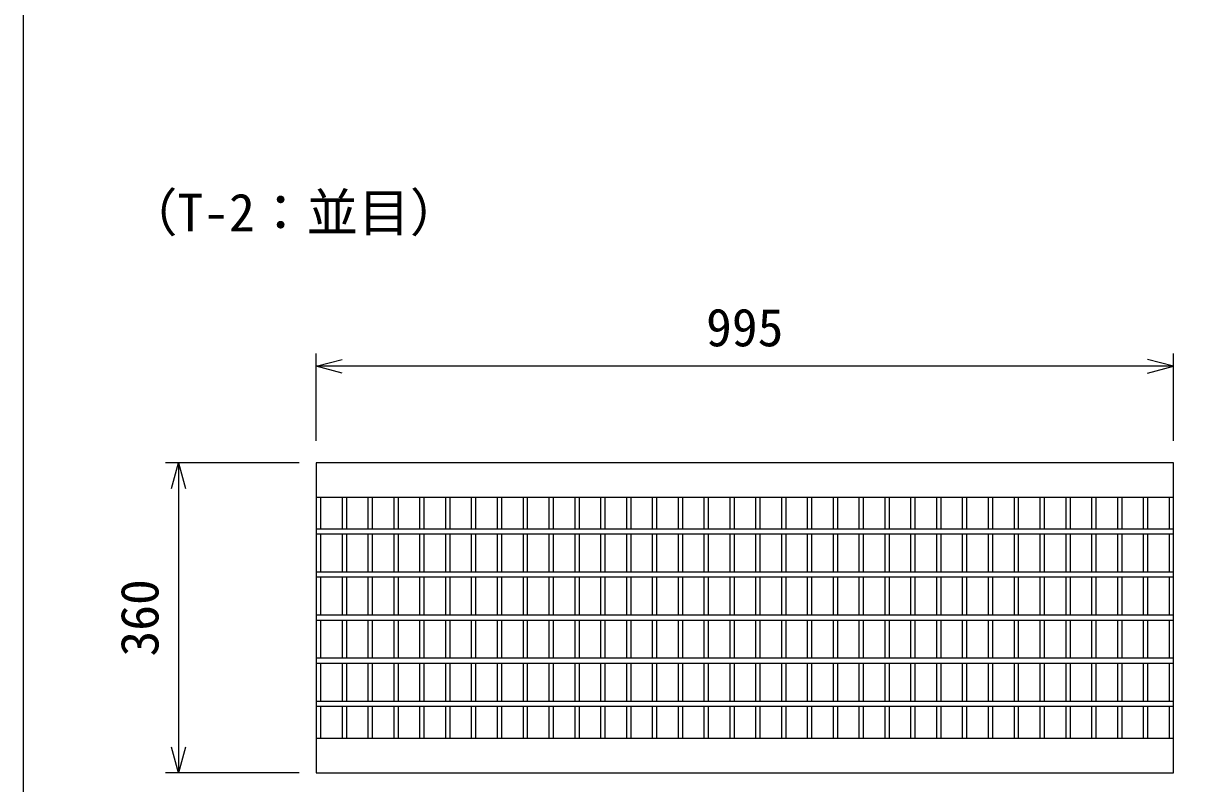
# Model space of a CAD drawing. Units: millimetres, scale not verified. Extents: x -25200 to 25200, y -8910 to 8910.
# Drawn here: x -17717 to -16367, y -5298 to -4415 of the extents above; entities that cross this region are included whole.
import ezdxf
from ezdxf.enums import TextEntityAlignment as Align

# ---------------------------------------------------------------- set-up
doc = ezdxf.new("R2010")
doc.units = ezdxf.units.MM
doc.header["$LTSCALE"] = 30
for name, color, linetype, lineweight in [('0-0_DIM', 7, 'Continuous', 25), ('0-2_HATCH', 6, 'Continuous', 25), ('0-6_TXT', 7, 'Continuous', 25)]:
    doc.layers.add(name, color=color, linetype=linetype, lineweight=lineweight)
doc.styles.add('ＭＳ ゴシック', font='')
doc.styles.get('ＭＳ ゴシック').set_extended_font_data('MS Gothic')

msp = doc.modelspace()

# ---------------------------------------------------------------- linework, layer by layer
at = {"layer": '0-0_DIM'}
for p, q in [((-17376.52, -4899.7), (-17376.52, -4798.11)), ((-16381.52, -4899.7), (-16381.52, -4798.11)), ((-16381.52, -4813.11), (-17376.52, -4813.11)), ((-17396.52, -4924.92), (-17551.52, -4924.92)), ((-17536.52, -4924.92), (-17536.52, -5284.92)), ((-17396.52, -5284.92), (-17551.52, -5284.92))]:
    msp.add_line(p, q, dxfattribs=at)
for points in [[(-17346.52, -4821.15), (-17376.52, -4813.11), (-17346.52, -4805.07)], [(-16411.52, -4821.15), (-16381.52, -4813.11), (-16411.52, -4805.07)], [(-17544.56, -4954.92), (-17536.52, -4924.92), (-17528.48, -4954.92)], [(-17528.48, -5254.92), (-17536.52, -5284.92), (-17544.56, -5254.92)]]:
    msp.add_lwpolyline(points, dxfattribs=at)
at = {"layer": '0-2_HATCH'}
for p, q in [((-17376.52, -4964.92), (-16381.52, -4964.92)), ((-17371.52, -4964.92), (-17371.52, -5001.92)), ((-17346.52, -4964.92), (-17346.52, -5001.92)), ((-17341.52, -4964.92), (-17341.52, -5001.92)), ((-17316.52, -4964.92), (-17316.52, -5001.92)), ((-17311.52, -4964.92), (-17311.52, -5001.92)), ((-17286.52, -4964.92), (-17286.52, -5001.92)), ((-17281.52, -4964.92), (-17281.52, -5001.92)), ((-17256.52, -4964.92), (-17256.52, -5001.92)), ((-17251.52, -4964.92), (-17251.52, -5001.92)), ((-17226.52, -4964.92), (-17226.52, -5001.92)), ((-17221.52, -4964.92), (-17221.52, -5001.92)), ((-17196.52, -4964.92), (-17196.52, -5001.92)), ((-17191.52, -4964.92), (-17191.52, -5001.92)), ((-17166.52, -4964.92), (-17166.52, -5001.92)), ((-17161.52, -4964.92), (-17161.52, -5001.92)), ((-17136.52, -4964.92), (-17136.52, -5001.92)), ((-17131.52, -4964.92), (-17131.52, -5001.92)), ((-17106.52, -4964.92), (-17106.52, -5001.92)), ((-17101.52, -4964.92), (-17101.52, -5001.92)), ((-17076.52, -4964.92), (-17076.52, -5001.92)), ((-17071.52, -4964.92), (-17071.52, -5001.92)), ((-17046.52, -4964.92), (-17046.52, -5001.92)), ((-17041.52, -4964.92), (-17041.52, -5001.92)), ((-17016.52, -4964.92), (-17016.52, -5001.92)), ((-17011.52, -4964.92), (-17011.52, -5001.92)), ((-16986.52, -4964.92), (-16986.52, -5001.92)), ((-16981.52, -4964.92), (-16981.52, -5001.92)), ((-16956.52, -4964.92), (-16956.52, -5001.92)), ((-16951.52, -4964.92), (-16951.52, -5001.92)), ((-16926.52, -4964.92), (-16926.52, -5001.92)), ((-16921.52, -4964.92), (-16921.52, -5001.92)), ((-16896.52, -4964.92), (-16896.52, -5001.92)), ((-16891.52, -4964.92), (-16891.52, -5001.92)), ((-16866.52, -4964.92), (-16866.52, -5001.92)), ((-16861.52, -4964.92), (-16861.52, -5001.92)), ((-16836.52, -4964.92), (-16836.52, -5001.92)), ((-16831.52, -4964.92), (-16831.52, -5001.92)), ((-16806.52, -4964.92), (-16806.52, -5001.92)), ((-16801.52, -4964.92), (-16801.52, -5001.92)), ((-16776.52, -4964.92), (-16776.52, -5001.92)), ((-16771.52, -4964.92), (-16771.52, -5001.92)), ((-16746.52, -4964.92), (-16746.52, -5001.92)), ((-16741.52, -4964.92), (-16741.52, -5001.92)), ((-16716.52, -4964.92), (-16716.52, -5001.92)), ((-16711.52, -4964.92), (-16711.52, -5001.92)), ((-16686.52, -4964.92), (-16686.52, -5001.92)), ((-16681.52, -4964.92), (-16681.52, -5001.92)), ((-16656.52, -4964.92), (-16656.52, -5001.92)), ((-16651.52, -4964.92), (-16651.52, -5001.92)), ((-16626.52, -4964.92), (-16626.52, -5001.92)), ((-16621.52, -4964.92), (-16621.52, -5001.92)), ((-16596.52, -4964.92), (-16596.52, -5001.92)), ((-16591.52, -4964.92), (-16591.52, -5001.92)), ((-16566.52, -4964.92), (-16566.52, -5001.92)), ((-16561.52, -4964.92), (-16561.52, -5001.92)), ((-16536.52, -4964.92), (-16536.52, -5001.92)), ((-16531.52, -4964.92), (-16531.52, -5001.92)), ((-16506.52, -4964.92), (-16506.52, -5001.92)), ((-16501.52, -4964.92), (-16501.52, -5001.92)), ((-16476.52, -4964.92), (-16476.52, -5001.92)), ((-16471.52, -4964.92), (-16471.52, -5001.92)), ((-16446.52, -4964.92), (-16446.52, -5001.92)), ((-16441.52, -4964.92), (-16441.52, -5001.92)), ((-16416.52, -4964.92), (-16416.52, -5001.92)), ((-16411.52, -4964.92), (-16411.52, -5001.92)), ((-16386.52, -4964.92), (-16386.52, -5001.92)), ((-16381.52, -5001.92), (-17376.52, -5001.92)), ((-16381.52, -5007.92), (-17376.52, -5007.92)), ((-17371.52, -5007.92), (-17371.52, -5051.92)), ((-17346.52, -5007.92), (-17346.52, -5051.92)), ((-17341.52, -5007.92), (-17341.52, -5051.92)), ((-17316.52, -5007.92), (-17316.52, -5051.92)), ((-17311.52, -5007.92), (-17311.52, -5051.92)), ((-17286.52, -5007.92), (-17286.52, -5051.92)), ((-17281.52, -5007.92), (-17281.52, -5051.92)), ((-17256.52, -5007.92), (-17256.52, -5051.92)), ((-17251.52, -5007.92), (-17251.52, -5051.92)), ((-17226.52, -5007.92), (-17226.52, -5051.92)), ((-17221.52, -5007.92), (-17221.52, -5051.92)), ((-17196.52, -5007.92), (-17196.52, -5051.92)), ((-17191.52, -5007.92), (-17191.52, -5051.92)), ((-17166.52, -5007.92), (-17166.52, -5051.92)), ((-17161.52, -5007.92), (-17161.52, -5051.92)), ((-17136.52, -5007.92), (-17136.52, -5051.92)), ((-17131.52, -5007.92), (-17131.52, -5051.92)), ((-17106.52, -5007.92), (-17106.52, -5051.92)), ((-17101.52, -5007.92), (-17101.52, -5051.92)), ((-17076.52, -5007.92), (-17076.52, -5051.92)), ((-17071.52, -5007.92), (-17071.52, -5051.92)), ((-17046.52, -5007.92), (-17046.52, -5051.92)), ((-17041.52, -5007.92), (-17041.52, -5051.92)), ((-17016.52, -5007.92), (-17016.52, -5051.92)), ((-17011.52, -5007.92), (-17011.52, -5051.92)), ((-16986.52, -5007.92), (-16986.52, -5051.92)), ((-16981.52, -5007.92), (-16981.52, -5051.92)), ((-16956.52, -5007.92), (-16956.52, -5051.92)), ((-16951.52, -5007.92), (-16951.52, -5051.92)), ((-16926.52, -5007.92), (-16926.52, -5051.92)), ((-16921.52, -5007.92), (-16921.52, -5051.92)), ((-16896.52, -5007.92), (-16896.52, -5051.92)), ((-16891.52, -5007.92), (-16891.52, -5051.92)), ((-16866.52, -5007.92), (-16866.52, -5051.92)), ((-16861.52, -5007.92), (-16861.52, -5051.92)), ((-16836.52, -5007.92), (-16836.52, -5051.92)), ((-16831.52, -5007.92), (-16831.52, -5051.92)), ((-16806.52, -5007.92), (-16806.52, -5051.92)), ((-16801.52, -5007.92), (-16801.52, -5051.92)), ((-16776.52, -5007.92), (-16776.52, -5051.92)), ((-16771.52, -5007.92), (-16771.52, -5051.92)), ((-16746.52, -5007.92), (-16746.52, -5051.92)), ((-16741.52, -5007.92), (-16741.52, -5051.92)), ((-16716.52, -5007.92), (-16716.52, -5051.92)), ((-16711.52, -5007.92), (-16711.52, -5051.92)), ((-16686.52, -5007.92), (-16686.52, -5051.92)), ((-16681.52, -5007.92), (-16681.52, -5051.92)), ((-16656.52, -5007.92), (-16656.52, -5051.92)), ((-16651.52, -5007.92), (-16651.52, -5051.92)), ((-16626.52, -5007.92), (-16626.52, -5051.92)), ((-16621.52, -5007.92), (-16621.52, -5051.92)), ((-16596.52, -5007.92), (-16596.52, -5051.92)), ((-16591.52, -5007.92), (-16591.52, -5051.92)), ((-16566.52, -5007.92), (-16566.52, -5051.92)), ((-16561.52, -5007.92), (-16561.52, -5051.92)), ((-16536.52, -5007.92), (-16536.52, -5051.92)), ((-16531.52, -5007.92), (-16531.52, -5051.92)), ((-16506.52, -5007.92), (-16506.52, -5051.92)), ((-16501.52, -5007.92), (-16501.52, -5051.92)), ((-16476.52, -5007.92), (-16476.52, -5051.92)), ((-16471.52, -5007.92), (-16471.52, -5051.92)), ((-16446.52, -5007.92), (-16446.52, -5051.92)), ((-16441.52, -5007.92), (-16441.52, -5051.92)), ((-16416.52, -5007.92), (-16416.52, -5051.92)), ((-16411.52, -5007.92), (-16411.52, -5051.92)), ((-16386.52, -5007.92), (-16386.52, -5051.92)), ((-16381.52, -5051.92), (-17376.52, -5051.92)), ((-16381.52, -5057.92), (-17376.52, -5057.92)), ((-17371.52, -5057.92), (-17371.52, -5101.92)), ((-17346.52, -5057.92), (-17346.52, -5101.92)), ((-17341.52, -5057.92), (-17341.52, -5101.92)), ((-17316.52, -5057.92), (-17316.52, -5101.92)), ((-17311.52, -5057.92), (-17311.52, -5101.92)), ((-17286.52, -5057.92), (-17286.52, -5101.92)), ((-17281.52, -5057.92), (-17281.52, -5101.92)), ((-17256.52, -5057.92), (-17256.52, -5101.92)), ((-17251.52, -5057.92), (-17251.52, -5101.92)), ((-17226.52, -5057.92), (-17226.52, -5101.92)), ((-17221.52, -5057.92), (-17221.52, -5101.92)), ((-17196.52, -5057.92), (-17196.52, -5101.92)), ((-17191.52, -5057.92), (-17191.52, -5101.92)), ((-17166.52, -5057.92), (-17166.52, -5101.92)), ((-17161.52, -5057.92), (-17161.52, -5101.92)), ((-17136.52, -5057.92), (-17136.52, -5101.92)), ((-17131.52, -5057.92), (-17131.52, -5101.92)), ((-17106.52, -5057.92), (-17106.52, -5101.92)), ((-17101.52, -5057.92), (-17101.52, -5101.92)), ((-17076.52, -5057.92), (-17076.52, -5101.92)), ((-17071.52, -5057.92), (-17071.52, -5101.92)), ((-17046.52, -5057.92), (-17046.52, -5101.92)), ((-17041.52, -5057.92), (-17041.52, -5101.92)), ((-17016.52, -5057.92), (-17016.52, -5101.92)), ((-17011.52, -5057.92), (-17011.52, -5101.92)), ((-16986.52, -5057.92), (-16986.52, -5101.92)), ((-16981.52, -5057.92), (-16981.52, -5101.92)), ((-16956.52, -5057.92), (-16956.52, -5101.92)), ((-16951.52, -5057.92), (-16951.52, -5101.92)), ((-16926.52, -5057.92), (-16926.52, -5101.92)), ((-16921.52, -5057.92), (-16921.52, -5101.92)), ((-16896.52, -5057.92), (-16896.52, -5101.92)), ((-16891.52, -5057.92), (-16891.52, -5101.92)), ((-16866.52, -5057.92), (-16866.52, -5101.92)), ((-16861.52, -5057.92), (-16861.52, -5101.92)), ((-16836.52, -5057.92), (-16836.52, -5101.92)), ((-16831.52, -5057.92), (-16831.52, -5101.92)), ((-16806.52, -5057.92), (-16806.52, -5101.92)), ((-16801.52, -5057.92), (-16801.52, -5101.92)), ((-16776.52, -5057.92), (-16776.52, -5101.92)), ((-16771.52, -5057.92), (-16771.52, -5101.92)), ((-16746.52, -5057.92), (-16746.52, -5101.92)), ((-16741.52, -5057.92), (-16741.52, -5101.92)), ((-16716.52, -5057.92), (-16716.52, -5101.92)), ((-16711.52, -5057.92), (-16711.52, -5101.92)), ((-16686.52, -5057.92), (-16686.52, -5101.92)), ((-16681.52, -5057.92), (-16681.52, -5101.92)), ((-16656.52, -5057.92), (-16656.52, -5101.92)), ((-16651.52, -5057.92), (-16651.52, -5101.92)), ((-16626.52, -5057.92), (-16626.52, -5101.92)), ((-16621.52, -5057.92), (-16621.52, -5101.92)), ((-16596.52, -5057.92), (-16596.52, -5101.92)), ((-16591.52, -5057.92), (-16591.52, -5101.92)), ((-16566.52, -5057.92), (-16566.52, -5101.92)), ((-16561.52, -5057.92), (-16561.52, -5101.92)), ((-16536.52, -5057.92), (-16536.52, -5101.92)), ((-16531.52, -5057.92), (-16531.52, -5101.92)), ((-16506.52, -5057.92), (-16506.52, -5101.92)), ((-16501.52, -5057.92), (-16501.52, -5101.92)), ((-16476.52, -5057.92), (-16476.52, -5101.92)), ((-16471.52, -5057.92), (-16471.52, -5101.92)), ((-16446.52, -5057.92), (-16446.52, -5101.92)), ((-16441.52, -5057.92), (-16441.52, -5101.92)), ((-16416.52, -5057.92), (-16416.52, -5101.92)), ((-16411.52, -5057.92), (-16411.52, -5101.92)), ((-16386.52, -5057.92), (-16386.52, -5101.92)), ((-16381.52, -5101.92), (-17376.52, -5101.92)), ((-16381.52, -5107.92), (-17376.52, -5107.92)), ((-17371.52, -5107.92), (-17371.52, -5151.92)), ((-17346.52, -5107.92), (-17346.52, -5151.92)), ((-17341.52, -5107.92), (-17341.52, -5151.92)), ((-17316.52, -5107.92), (-17316.52, -5151.92)), ((-17311.52, -5107.92), (-17311.52, -5151.92)), ((-17286.52, -5107.92), (-17286.52, -5151.92)), ((-17281.52, -5107.92), (-17281.52, -5151.92)), ((-17256.52, -5107.92), (-17256.52, -5151.92)), ((-17251.52, -5107.92), (-17251.52, -5151.92)), ((-17226.52, -5107.92), (-17226.52, -5151.92)), ((-17221.52, -5107.92), (-17221.52, -5151.92)), ((-17196.52, -5107.92), (-17196.52, -5151.92)), ((-17191.52, -5107.92), (-17191.52, -5151.92)), ((-17166.52, -5107.92), (-17166.52, -5151.92)), ((-17161.52, -5107.92), (-17161.52, -5151.92)), ((-17136.52, -5107.92), (-17136.52, -5151.92)), ((-17131.52, -5107.92), (-17131.52, -5151.92)), ((-17106.52, -5107.92), (-17106.52, -5151.92)), ((-17101.52, -5107.92), (-17101.52, -5151.92)), ((-17076.52, -5107.92), (-17076.52, -5151.92)), ((-17071.52, -5107.92), (-17071.52, -5151.92)), ((-17046.52, -5107.92), (-17046.52, -5151.92)), ((-17041.52, -5107.92), (-17041.52, -5151.92)), ((-17016.52, -5107.92), (-17016.52, -5151.92)), ((-17011.52, -5107.92), (-17011.52, -5151.92)), ((-16986.52, -5107.92), (-16986.52, -5151.92)), ((-16981.52, -5107.92), (-16981.52, -5151.92)), ((-16956.52, -5107.92), (-16956.52, -5151.92)), ((-16951.52, -5107.92), (-16951.52, -5151.92)), ((-16926.52, -5107.92), (-16926.52, -5151.92)), ((-16921.52, -5107.92), (-16921.52, -5151.92)), ((-16896.52, -5107.92), (-16896.52, -5151.92)), ((-16891.52, -5107.92), (-16891.52, -5151.92)), ((-16866.52, -5107.92), (-16866.52, -5151.92)), ((-16861.52, -5107.92), (-16861.52, -5151.92)), ((-16836.52, -5107.92), (-16836.52, -5151.92)), ((-16831.52, -5107.92), (-16831.52, -5151.92)), ((-16806.52, -5107.92), (-16806.52, -5151.92)), ((-16801.52, -5107.92), (-16801.52, -5151.92)), ((-16776.52, -5107.92), (-16776.52, -5151.92)), ((-16771.52, -5107.92), (-16771.52, -5151.92)), ((-16746.52, -5107.92), (-16746.52, -5151.92)), ((-16741.52, -5107.92), (-16741.52, -5151.92)), ((-16716.52, -5107.92), (-16716.52, -5151.92)), ((-16711.52, -5107.92), (-16711.52, -5151.92)), ((-16686.52, -5107.92), (-16686.52, -5151.92)), ((-16681.52, -5107.92), (-16681.52, -5151.92)), ((-16656.52, -5107.92), (-16656.52, -5151.92)), ((-16651.52, -5107.92), (-16651.52, -5151.92)), ((-16626.52, -5107.92), (-16626.52, -5151.92)), ((-16621.52, -5107.92), (-16621.52, -5151.92)), ((-16596.52, -5107.92), (-16596.52, -5151.92)), ((-16591.52, -5107.92), (-16591.52, -5151.92)), ((-16566.52, -5107.92), (-16566.52, -5151.92)), ((-16561.52, -5107.92), (-16561.52, -5151.92)), ((-16536.52, -5107.92), (-16536.52, -5151.92)), ((-16531.52, -5107.92), (-16531.52, -5151.92)), ((-16506.52, -5107.92), (-16506.52, -5151.92)), ((-16501.52, -5107.92), (-16501.52, -5151.92)), ((-16476.52, -5107.92), (-16476.52, -5151.92)), ((-16471.52, -5107.92), (-16471.52, -5151.92)), ((-16446.52, -5107.92), (-16446.52, -5151.92)), ((-16441.52, -5107.92), (-16441.52, -5151.92)), ((-16416.52, -5107.92), (-16416.52, -5151.92)), ((-16411.52, -5107.92), (-16411.52, -5151.92)), ((-16386.52, -5107.92), (-16386.52, -5151.92)), ((-16381.52, -5151.92), (-17376.52, -5151.92)), ((-16381.52, -5157.92), (-17376.52, -5157.92)), ((-17371.52, -5157.92), (-17371.52, -5201.92)), ((-17346.52, -5157.92), (-17346.52, -5201.92)), ((-17341.52, -5157.92), (-17341.52, -5201.92)), ((-17316.52, -5157.92), (-17316.52, -5201.92)), ((-17311.52, -5157.92), (-17311.52, -5201.92)), ((-17286.52, -5157.92), (-17286.52, -5201.92)), ((-17281.52, -5157.92), (-17281.52, -5201.92)), ((-17256.52, -5157.92), (-17256.52, -5201.92)), ((-17251.52, -5157.92), (-17251.52, -5201.92)), ((-17226.52, -5157.92), (-17226.52, -5201.92)), ((-17221.52, -5157.92), (-17221.52, -5201.92)), ((-17196.52, -5157.92), (-17196.52, -5201.92)), ((-17191.52, -5157.92), (-17191.52, -5201.92)), ((-17166.52, -5157.92), (-17166.52, -5201.92)), ((-17161.52, -5157.92), (-17161.52, -5201.92)), ((-17136.52, -5157.92), (-17136.52, -5201.92)), ((-17131.52, -5157.92), (-17131.52, -5201.92)), ((-17106.52, -5157.92), (-17106.52, -5201.92)), ((-17101.52, -5157.92), (-17101.52, -5201.92)), ((-17076.52, -5157.92), (-17076.52, -5201.92)), ((-17071.52, -5157.92), (-17071.52, -5201.92)), ((-17046.52, -5157.92), (-17046.52, -5201.92)), ((-17041.52, -5157.92), (-17041.52, -5201.92)), ((-17016.52, -5157.92), (-17016.52, -5201.92)), ((-17011.52, -5157.92), (-17011.52, -5201.92)), ((-16986.52, -5157.92), (-16986.52, -5201.92)), ((-16981.52, -5157.92), (-16981.52, -5201.92)), ((-16956.52, -5157.92), (-16956.52, -5201.92)), ((-16951.52, -5157.92), (-16951.52, -5201.92)), ((-16926.52, -5157.92), (-16926.52, -5201.92)), ((-16921.52, -5157.92), (-16921.52, -5201.92)), ((-16896.52, -5157.92), (-16896.52, -5201.92)), ((-16891.52, -5157.92), (-16891.52, -5201.92)), ((-16866.52, -5157.92), (-16866.52, -5201.92)), ((-16861.52, -5157.92), (-16861.52, -5201.92)), ((-16836.52, -5157.92), (-16836.52, -5201.92)), ((-16831.52, -5157.92), (-16831.52, -5201.92)), ((-16806.52, -5157.92), (-16806.52, -5201.92)), ((-16801.52, -5157.92), (-16801.52, -5201.92)), ((-16776.52, -5157.92), (-16776.52, -5201.92)), ((-16771.52, -5157.92), (-16771.52, -5201.92)), ((-16746.52, -5157.92), (-16746.52, -5201.92)), ((-16741.52, -5157.92), (-16741.52, -5201.92)), ((-16716.52, -5157.92), (-16716.52, -5201.92)), ((-16711.52, -5157.92), (-16711.52, -5201.92)), ((-16686.52, -5157.92), (-16686.52, -5201.92)), ((-16681.52, -5157.92), (-16681.52, -5201.92)), ((-16656.52, -5157.92), (-16656.52, -5201.92)), ((-16651.52, -5157.92), (-16651.52, -5201.92)), ((-16626.52, -5157.92), (-16626.52, -5201.92)), ((-16621.52, -5157.92), (-16621.52, -5201.92)), ((-16596.52, -5157.92), (-16596.52, -5201.92)), ((-16591.52, -5157.92), (-16591.52, -5201.92)), ((-16566.52, -5157.92), (-16566.52, -5201.92)), ((-16561.52, -5157.92), (-16561.52, -5201.92)), ((-16536.52, -5157.92), (-16536.52, -5201.92)), ((-16531.52, -5157.92), (-16531.52, -5201.92)), ((-16506.52, -5157.92), (-16506.52, -5201.92)), ((-16501.52, -5157.92), (-16501.52, -5201.92)), ((-16476.52, -5157.92), (-16476.52, -5201.92)), ((-16471.52, -5157.92), (-16471.52, -5201.92)), ((-16446.52, -5157.92), (-16446.52, -5201.92)), ((-16441.52, -5157.92), (-16441.52, -5201.92)), ((-16416.52, -5157.92), (-16416.52, -5201.92)), ((-16411.52, -5157.92), (-16411.52, -5201.92)), ((-16386.52, -5157.92), (-16386.52, -5201.92)), ((-16381.52, -5201.92), (-17376.52, -5201.92)), ((-16381.52, -5207.92), (-17376.52, -5207.92)), ((-17371.52, -5207.92), (-17371.52, -5244.92)), ((-17346.52, -5207.92), (-17346.52, -5244.92)), ((-17341.52, -5207.92), (-17341.52, -5244.92)), ((-17316.52, -5207.92), (-17316.52, -5244.92)), ((-17311.52, -5207.92), (-17311.52, -5244.92)), ((-17286.52, -5207.92), (-17286.52, -5244.92)), ((-17281.52, -5207.92), (-17281.52, -5244.92)), ((-17256.52, -5207.92), (-17256.52, -5244.92)), ((-17251.52, -5207.92), (-17251.52, -5244.92)), ((-17226.52, -5207.92), (-17226.52, -5244.92)), ((-17221.52, -5207.92), (-17221.52, -5244.92)), ((-17196.52, -5207.92), (-17196.52, -5244.92)), ((-17191.52, -5207.92), (-17191.52, -5244.92)), ((-17166.52, -5207.92), (-17166.52, -5244.92)), ((-17161.52, -5207.92), (-17161.52, -5244.92)), ((-17136.52, -5207.92), (-17136.52, -5244.92)), ((-17131.52, -5207.92), (-17131.52, -5244.92)), ((-17106.52, -5207.92), (-17106.52, -5244.92)), ((-17101.52, -5207.92), (-17101.52, -5244.92)), ((-17076.52, -5207.92), (-17076.52, -5244.92)), ((-17071.52, -5207.92), (-17071.52, -5244.92)), ((-17046.52, -5207.92), (-17046.52, -5244.92)), ((-17041.52, -5207.92), (-17041.52, -5244.92)), ((-17016.52, -5207.92), (-17016.52, -5244.92)), ((-17011.52, -5207.92), (-17011.52, -5244.92)), ((-16986.52, -5207.92), (-16986.52, -5244.92)), ((-16981.52, -5207.92), (-16981.52, -5244.92)), ((-16956.52, -5207.92), (-16956.52, -5244.92)), ((-16951.52, -5207.92), (-16951.52, -5244.92)), ((-16926.52, -5207.92), (-16926.52, -5244.92)), ((-16921.52, -5207.92), (-16921.52, -5244.92)), ((-16896.52, -5207.92), (-16896.52, -5244.92)), ((-16891.52, -5207.92), (-16891.52, -5244.92)), ((-16866.52, -5207.92), (-16866.52, -5244.92)), ((-16861.52, -5207.92), (-16861.52, -5244.92)), ((-16836.52, -5207.92), (-16836.52, -5244.92)), ((-16831.52, -5207.92), (-16831.52, -5244.92)), ((-16806.52, -5207.92), (-16806.52, -5244.92)), ((-16801.52, -5207.92), (-16801.52, -5244.92)), ((-16776.52, -5207.92), (-16776.52, -5244.92)), ((-16771.52, -5207.92), (-16771.52, -5244.92)), ((-16746.52, -5207.92), (-16746.52, -5244.92)), ((-16741.52, -5207.92), (-16741.52, -5244.92)), ((-16716.52, -5207.92), (-16716.52, -5244.92)), ((-16711.52, -5207.92), (-16711.52, -5244.92)), ((-16686.52, -5207.92), (-16686.52, -5244.92)), ((-16681.52, -5207.92), (-16681.52, -5244.92)), ((-16656.52, -5207.92), (-16656.52, -5244.92)), ((-16651.52, -5207.92), (-16651.52, -5244.92)), ((-16626.52, -5207.92), (-16626.52, -5244.92)), ((-16621.52, -5207.92), (-16621.52, -5244.92)), ((-16596.52, -5207.92), (-16596.52, -5244.92)), ((-16591.52, -5207.92), (-16591.52, -5244.92)), ((-16566.52, -5207.92), (-16566.52, -5244.92)), ((-16561.52, -5207.92), (-16561.52, -5244.92)), ((-16536.52, -5207.92), (-16536.52, -5244.92)), ((-16531.52, -5207.92), (-16531.52, -5244.92)), ((-16506.52, -5207.92), (-16506.52, -5244.92)), ((-16501.52, -5207.92), (-16501.52, -5244.92)), ((-16476.52, -5207.92), (-16476.52, -5244.92)), ((-16471.52, -5207.92), (-16471.52, -5244.92)), ((-16446.52, -5207.92), (-16446.52, -5244.92)), ((-16441.52, -5207.92), (-16441.52, -5244.92)), ((-16416.52, -5207.92), (-16416.52, -5244.92)), ((-16411.52, -5207.92), (-16411.52, -5244.92)), ((-16386.52, -5207.92), (-16386.52, -5244.92)), ((-16381.52, -5244.92), (-17376.52, -5244.92))]:
    msp.add_line(p, q, dxfattribs=at)
msp.add_lwpolyline([(-17376.52, -4924.92), (-17376.52, -5284.92), (-16381.52, -5284.92), (-16381.52, -4924.92)], close=True, dxfattribs=at)
at = {"layer": '0-6_TXT'}
msp.add_lwpolyline([(-17716.68, -7188.51), (-15616.68, -7188.51), (-15616.68, -1778.68), (-17716.68, -1778.68)], close=True, dxfattribs=at)

# ---------------------------------------------------------------- texts
at = {"layer": '0-0_DIM', "style": 'ＭＳ ゴシック'}
for s, p in [('（T-2：並目）', (-17597.66, -4669.74)), ('995', (-16924.02, -4803.11))]:
    msp.add_text(s, height=43.99, dxfattribs=at).set_placement(p, align=Align.BOTTOM_LEFT)
msp.add_text('360', height=43.99, rotation=90, dxfattribs=at).set_placement((-17546.52, -5149.92), align=Align.BOTTOM_LEFT)

doc.saveas('drawing.dxf')
